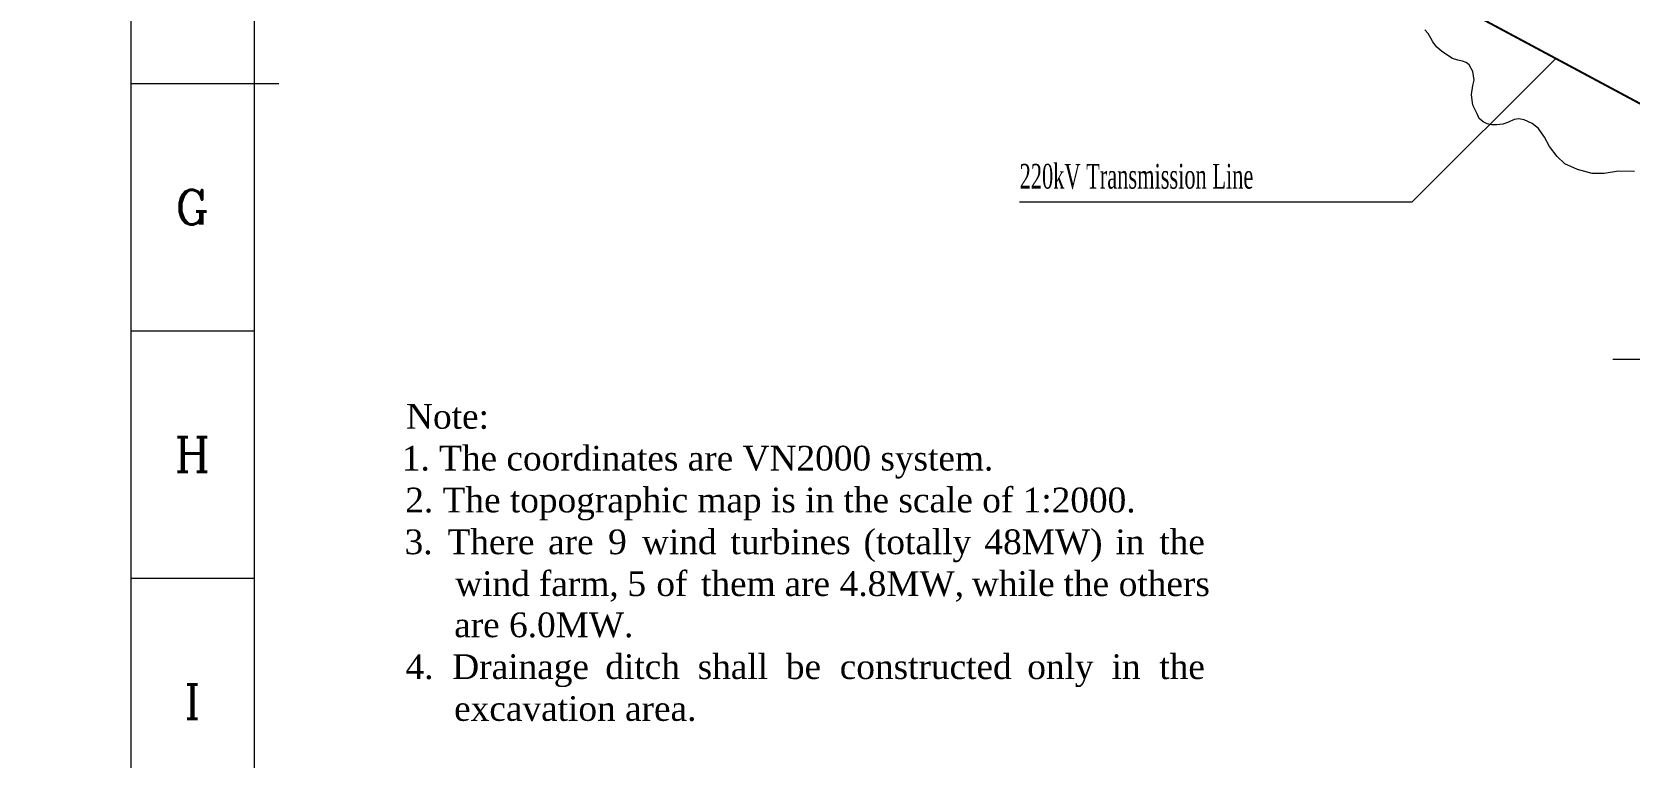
# Model space of a CAD drawing. Header units: metres. Extents: x 0 to 551036, y 0 to 1845929.
# Drawn here: x 542426 to 545659, y 1841597 to 1843063 of the extents above; entities that cross this region are included whole.
import ezdxf
from ezdxf.enums import TextEntityAlignment as Align

# ---------------------------------------------------------------- set-up
doc = ezdxf.new("R2010")
doc.units = ezdxf.units.M
doc.header["$MEASUREMENT"] = 0
doc.linetypes.add('02 Xref Nha dieu hanh$0$ACAD_ISO10W100', pattern=[18, 12, -3, 0, -3])
doc.linetypes.add('DASHED', pattern=[0.75, 0.5, -0.25])
doc.layers.get('Defpoints').update_dxf_attribs({"lineweight": 0})
for name, color, linetype, lineweight in [('_0', 7, 'Continuous', 0), ('DZ 220kV PA1', 7, 'Continuous', 0), ('Level 10', 7, 'Continuous', 0), ('Level 37', 7, 'Continuous', 0), ('Q-CORRIDO', 7, 'Continuous', 0)]:
    doc.layers.add(name, color=color, linetype=linetype, lineweight=lineweight)
doc.styles.add('BD HH1 KEM TMB$0$chamnha_0', font='')
doc.styles.add('ROMANC', font='romanc.shx')
doc.styles.add('SEPECEN', font='arial.ttf')
doc.styles.get("Standard").update_dxf_attribs({"font": '', "height": 4})
doc.styles.add('Style-Times New Roman', font='times.ttf')
doc.styles.add('SXHZ', font='simplex.shx', dxfattribs={"width": 0.6, "bigfont": 'bigfont.shx'})
doc.styles.get('BD HH1 KEM TMB$0$chamnha_0').set_extended_font_data('.VnArial')
doc.styles.get('Standard').set_extended_font_data('.VnArial')
doc.dimstyles.new('ISO-25-Linear', dxfattribs={"dimscale": 300, "dimtxt": 2.5, "dimasz": 2.5, "dimexe": 1.5, "dimexo": 1.5, "dimgap": 1.5, "dimtad": 1, "dimdec": 0, "dimdsep": 46, "dimtxsty": 'SXHZ', "dimcen": 3, "dimclrt": 1, "dimaunit": 1, "dimadec": 0, "dimazin": 0, "dimtp": 0.06, "dimtfac": 0.5, "dimtdec": 0, "dimtmove": 2, "dimatfit": 3, "dimfxl": 1, "dimtolj": 1, "dimarcsym": 0})
doc.dimstyles.get("Standard").update_dxf_attribs({"dimtxt": 0.18, "dimasz": 0.18, "dimexe": 0.18, "dimexo": 0.0625, "dimgap": 0.09, "dimtad": 0, "dimtih": 1, "dimtoh": 1, "dimdec": 4, "dimzin": 0, "dimdsep": 46, "dimtxsty": 'Standard', "dimcen": 0.09, "dimadec": 0, "dimazin": 0, "dimtfac": 1, "dimtdec": 4, "dimtofl": 0, "dimtmove": 0, "dimatfit": 3, "dimfxl": 1, "dimtolj": 1, "dimtzin": 0, "dimarcsym": 0})

# ---------------------------------------------------------------- blocks, each defined once
blk = doc.blocks.new('*D82')
at = {"transparency": 16777216}
for p, q in [((189654, 1447290), (189654, 1426405)), ((192654, 1426417), (332654, 1426417)), ((335654, 1447290), (335654, 1426405))]:
    blk.add_line(p, q, dxfattribs=at)
blk.add_solid([(192654, 1425917), (189654, 1426417), (192654, 1426917)], dxfattribs=at)
at = {"transparency": 16777216, "extrusion": (0, 0, -1)}
blk.add_solid([(-332654, 1426917), (-335654, 1426417), (-332654, 1425917)], dxfattribs=at)
at = {"layer": 'Defpoints', "transparency": 16777216}
for p in [(189654, 1447296), (262654, 1426417), (335654, 1447296), (335654, 1426417)]:
    blk.add_point(p, dxfattribs=at)
at = {"linetype": 'Continuous', "transparency": 16777216}
blk.add_text('146000', height=4000, dxfattribs=at).set_placement((252987, 1430417), align=Align.MIDDLE_LEFT)
blk = doc.blocks.new('A1E')
for p, q in [((0, 2470), (250, 2470)), ((0, 1970), (250, 1970))]:
    blk.add_line(p, q)
at = {"flags": 128}
for points in [[(0, 0), (8410, 0), (8410, 5940), (0, 5940), (0, 0)], [(250, 100), (8310, 100), (8310, 5840), (250, 5840), (250, 100)]]:
    blk.add_lwpolyline(points, close=True, dxfattribs=at)
blk.add_lwpolyline([(0, 2970), (300, 2970)], dxfattribs=at)
at = {"style": 'ROMANC'}
for s, p in [('G', (125, 2720)), ('H', (125, 2220)), ('I', (125, 1720))]:
    blk.add_text(s, height=70, dxfattribs=at).set_placement(p, align=Align.MIDDLE_CENTER)
at = {"style": 'SEPECEN'}
for tag, p in [('合同编号', (6710, 887.8)), ('项目名称', (7410, 700)), ('图纸名称', (7460, 364.8))]:
    blk.add_attdef(tag, text='', height=35, dxfattribs=at).set_placement(p, align=Align.MIDDLE_CENTER)
at = {"style": 'SEPECEN', "width": 0.7}
for tag, height, p in [('版次', 30, (7935, 527.2)), ('日期', 30, (8185, 527.2)), ('比例', 30, (8185, 447.2)), ('设计', 20, (6810, 380)), ('文件状态', 30, (7935, 367.2)), ('文件类型', 30, (8185, 367.2)), ('审核1', 20, (6810, 313.3)), ('校核', 20, (6810, 260)), ('图幅', 30, (7935, 247.2)), ('审核2', 20, (6810, 206.7)), ('批准', 20, (6810, 140)), ('项目文件编号', 30, (7360, 127.2)), ('页码', 30, (7710, 127.2)), ('图号', 30, (8060, 127.2))]:
    blk.add_attdef(tag, text='', height=height, dxfattribs=at).set_placement(p, align=Align.MIDDLE_CENTER)
at = {"style": 'SEPECEN', "width": 0.7, "flags": 8}
blk.add_attdef('语言', text='', height=30, dxfattribs=at).set_placement((7935, 449.3), align=Align.MIDDLE_CENTER)
blk = doc.blocks.new('ColumnText')
at = {"layer": 'Level 37', "color": 0, "style": 'Style-Times New Roman'}
for s, p in [('Note:', (5431835, 18423109)), ('1. The coordinates are VN2000 system.', (5431749, 18422263)), ('2. The topographic map is in the scale of 1:2000.', (5431819, 18421417)), ('3.', (5431805, 18420571)), ('There', (5432674, 18420571)), ('are', (5434710, 18420571)), ('9', (5435926, 18420571)), ('wind', (5436610, 18420571)), ('turbines', (5438403, 18420571)), ('(totally', (5441097, 18420571)), ('48MW)', (5443544, 18420571)), ('in', (5446196, 18420571)), ('the', (5447085, 18420571)), ('wind', (5432830, 18419725)), ('farm,', (5434524, 18419725)), ('5', (5436317, 18419725)), ('of', (5436902, 18419725)), ('them', (5437807, 18419725)), ('4.8MW,', (5440614, 18419725)), ('while', (5443290, 18419725)), ('the', (5445146, 18419725)), ('others', (5446263, 18419725)), ('are', (5439498, 18419725)), ('are 6.0MW.', (5432809, 18418892)), ('4.', (5431823, 18418046)), ('Drainage', (5432770, 18418046)), ('ditch', (5435869, 18418046)), ('shall', (5437738, 18418046)), ('be', (5439525, 18418046)), ('constructed', (5440615, 18418046)), ('only', (5444412, 18418046)), ('in', (5446118, 18418046)), ('the', (5447085, 18418046)), ('excavation area.', (5432808, 18417200))]:
    blk.add_text(s, height=500, dxfattribs=at).set_placement(p, align=Align.TOP_LEFT)
blk = doc.blocks.new('*D218')
at = {"layer": 'Defpoints', "color": 0, "lineweight": 0, "transparency": 16777216}
for p in [(547332.9, 1842714.8), (547334.5, 1842712.2), (0, 0)]:
    blk.add_point(p, dxfattribs=at)
at = {"layer": 'Level 37', "color": 5, "transparency": 16777216}
for p, q in [((547332.9, 1842714.8), (547332.9, 1842712.9)), ((547332.9, 1842712.9), (547334.5, 1842712.6)), ((547334.5, 1842712.6), (547334.5, 1842712.2))]:
    blk.add_line(p, q, dxfattribs=at)
at = {"layer": 'Level 37', "color": 0, "transparency": 16777216, "insert": (547334.5, 1842711.2), "char_height": 0.18, "attachment_point": 5, "rotation": 270, "style": 'BD HH1 KEM TMB$0$chamnha_0'}
blk.add_mtext('\\A1;\\Ftxt;547332.9453', dxfattribs=at)
blk = doc.blocks.new('svg')
dim = blk.add_linear_dim(base=(335653.8, 1426417.3, 25493260), p1=(189653.8, 1447296.3, 25493260), p2=(335653.8, 1447296.3, 25493260), text='\\H4000;<>', dimstyle='ISO-25-Linear', override={"dimscale": 1, "dimtxt": 4000, "dimasz": 3000, "dimexe": 12.5, "dimexo": 6.25, "dimgap": 2000, "dimdsep": 44, "dimtxsty": 'Standard', "dimcen": 25, "dimclrt": 0, "dimtmove": 0, "dimtolj": 0})
dim.commit()
dim.dimension.update_dxf_attribs({"geometry": '*D82', "text_midpoint": (262653.8, 1426417.3, 25493260)})
blk = doc.blocks.new('Substation')
at = {"linetype": '02 Xref Nha dieu hanh$0$ACAD_ISO10W100', "xscale": 0.001, "yscale": -0.001, "zscale": 0.001, "rotation": 180}
blk.add_blockref('svg', (3139267.888, 2122243.087, -12746.63), dxfattribs=at)

msp = doc.modelspace()

# ---------------------------------------------------------------- linework, layer by layer
at = {"layer": 'DZ 220kV PA1', "color": 2, "linetype": 'DASHED', "lineweight": 13, "ltscale": 12.5, "const_width": 4}
msp.add_lwpolyline([(547385.12789, 1841927.03834), (547280.04672, 1841909.74385), (547184.47, 1842163.72), (546733.40922, 1842515.82241), (546043.97203, 1842724.39091), (544738.834, 1843423.118), (544638.64538, 1843711.41469), (543772.65951, 1844159.32141), (543499.2181, 1844471.39657)], dxfattribs=at)
at = {"layer": 'Level 10', "color": 5, "linetype": 'Continuous', "lineweight": 0, "flags": 128}
msp.add_lwpolyline([(545670.76, 1842781.18), (545638.1, 1842781.64), (545608.92, 1842777.29), (545584.97, 1842777.31), (545555.41, 1842785.4), (545529.52, 1842796.51), (545513.99, 1842811.69), (545498.55, 1842831.72), (545488.21, 1842850.84), (545476.31, 1842867.84), (545463.51, 1842878.04), (545447.02, 1842885.39), (545436.2, 1842887.39), (545426.98, 1842886.25), (545415.36, 1842881.2), (545403.87, 1842876.68), (545391.88, 1842875.16), (545381.03, 1842875.8), (545372.19, 1842877.41), (545363.9, 1842881.21), (545356.34, 1842888.39), (545351.73, 1842897.51), (545347.79, 1842905.92), (545344.03, 1842914.19), (545342.25, 1842919.77), (545340.2, 1842936.8), (545343.49, 1842954.73), (545345.94, 1842966.11), (545343.54, 1842983.67), (545336.09, 1842996.97), (545329.9, 1843001.45), (545322.21, 1843004.21), (545312.81, 1843006.09), (545302.24, 1843009.73), (545290.65, 1843016.87), (545279.46, 1843024.73), (545269.59, 1843033.42), (545262.24, 1843043.38), (545258.22, 1843051.09), (545252.97, 1843060.26), (545246.3, 1843067.83)], dxfattribs=at)
at = {"layer": 'Q-CORRIDO', "color": 2, "flags": 128}
msp.add_lwpolyline([(545511.38208, 1843009.52169), (545219.62281, 1842718.9568), (544425.65644, 1842718.9568)], dxfattribs=at)
at = {"layer": 'Q-CORRIDO', "color": 1, "flags": 128}
msp.add_lwpolyline([(546957.78002, 1843005.60952), (546420.8664, 1842400.95335), (545626.90002, 1842400.95335)], dxfattribs=at)

# ---------------------------------------------------------------- block references
at = {"layer": 'Level 37', "color": 0, "xscale": 0.1, "yscale": 0.1, "zscale": 0.1}
msp.add_blockref('ColumnText', (0, 0), dxfattribs=at)

# ---------------------------------------------------------------- texts
at = {"layer": 'Q-CORRIDO', "color": 2, "insert": (544425.65644, 1842796.48135), "char_height": 50, "width": 1186.2320044, "attachment_point": 1, "style": 'SXHZ'}
msp.add_mtext('\\fTimes New Roman|b0|i0|c00|p23;220kV Transmission Line', dxfattribs=at)

# ---------------------------------------------------------------- dimensions: what is measured, and where the dimension line sits
at = {"layer": 'Level 37', "color": 5}
dim = msp.add_ordinate_dim(feature_location=(547332.945312, 1842714.841091), offset=(1.5731196499, -2.629533607), dtype=0, origin=(0, 0), text='\\Ftxt;<>', dimstyle='Standard', override={"dimtxsty": 'BD HH1 KEM TMB$0$chamnha_0', "dimse1": 1, "dimclre": 5, "dimlwe": 65535}, dxfattribs=at)
dim.commit()
dim.dimension.update_dxf_attribs({"geometry": '*D218', "text_midpoint": (547334.5184316499, 1842711.221557393)})

# ---------------------------------------------------------------- next in the draw order: block references
at = {"layer": '_0', "xscale": 0.1, "yscale": 0.1, "zscale": 0.1, "rotation": 107.0123114188912}
msp.add_blockref('Substation', (842423.72785, 1603911.5666), dxfattribs=at)

# ---------------------------------------------------------------- next in the draw order: block references
at = {"layer": '_0'}
msp.add_blockref('A1E', (542625.97334, 1839988.82863), dxfattribs=at)

doc.saveas('drawing.dxf')
